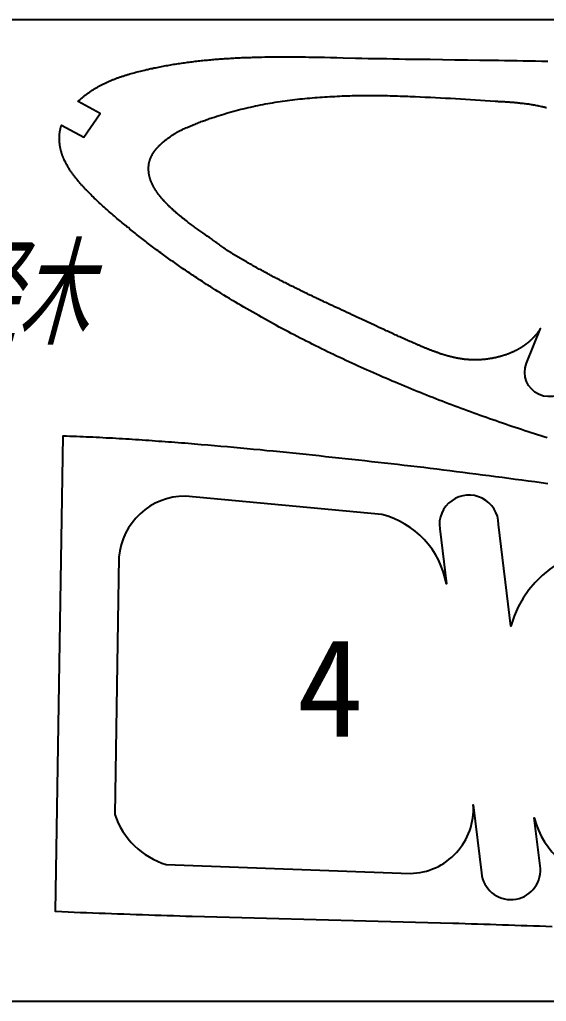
# Model space of a CAD drawing. Header units: millimetres. Extents: x 100 to 1723, y 75 to 1130.
# Drawn here: x 430.7 to 484.4, y 443.8 to 543.8 of the extents above; entities that cross this region are included whole.
import ezdxf

# ---------------------------------------------------------------- set-up
doc = ezdxf.new("R2010")
doc.units = ezdxf.units.MM
doc.layers.add('1.5mm轻木', color=30, linetype='Continuous')
doc.styles.add('工程文字', font='gbeitc.shx', dxfattribs={"bigfont": 'gbcbig.shx'})
doc.styles.add('样式_4', font='txt', dxfattribs={"height": 10})

msp = doc.modelspace()

# ---------------------------------------------------------------- linework, layer by layer
msp.add_lwpolyline([(1101.18, 543.81), (1100.7, 443.81), (100.7, 443.81), (100.7, 543.81), (1100.7, 543.81)])
at = {"layer": '1.5mm轻木', "lineweight": 25}
for points in [[(484.48, 501.2), (484.15, 501.3), (483.82, 501.41), (483.5, 501.51), (483.17, 501.62), (482.84, 501.73), (482.52, 501.83), (482.19, 501.94), (481.86, 502.05), (481.54, 502.16), (481.21, 502.26), (480.88, 502.37), (480.56, 502.48), (480.23, 502.59), (479.91, 502.71), (479.58, 502.82), (479.26, 502.93), (478.93, 503.04), (478.61, 503.16), (478.28, 503.27), (477.96, 503.39), (477.64, 503.5), (477.31, 503.62), (476.99, 503.74), (476.67, 503.85), (476.34, 503.97), (476.02, 504.09), (475.7, 504.21), (475.38, 504.33), (475.05, 504.45), (474.73, 504.57), (474.41, 504.69), (474.09, 504.82), (473.77, 504.94), (473.45, 505.06), (473.13, 505.19), (472.81, 505.31), (472.49, 505.44), (472.17, 505.57), (471.85, 505.69), (471.53, 505.82), (471.21, 505.95), (470.89, 506.08), (470.57, 506.21), (470.26, 506.34), (469.94, 506.47), (469.62, 506.6), (469.3, 506.74), (468.99, 506.87), (468.67, 507), (468.35, 507.14), (468.04, 507.28), (467.72, 507.41), (467.4, 507.55), (467.09, 507.69), (466.77, 507.83), (466.46, 507.96), (466.14, 508.1), (465.83, 508.24), (465.52, 508.39), (465.2, 508.53), (464.89, 508.67), (464.58, 508.81), (464.26, 508.96), (463.95, 509.1), (463.64, 509.25), (463.33, 509.4), (463.02, 509.54), (462.71, 509.69), (462.4, 509.84), (462.09, 509.99), (461.78, 510.14), (461.47, 510.29), (461.16, 510.45), (460.85, 510.6), (460.54, 510.75), (460.24, 510.91), (459.93, 511.06), (459.62, 511.22), (459.32, 511.38), (459.01, 511.53), (458.7, 511.69), (458.4, 511.85), (458.1, 512.01), (457.79, 512.17), (457.49, 512.33), (457.18, 512.5), (456.88, 512.66), (456.58, 512.83), (456.28, 512.99), (455.98, 513.16), (455.68, 513.32), (455.38, 513.49), (455.08, 513.66), (454.78, 513.83), (454.48, 514), (454.18, 514.17), (453.88, 514.34), (453.58, 514.52), (453.29, 514.69), (452.99, 514.87), (452.7, 515.04), (452.4, 515.22), (452.11, 515.4), (451.81, 515.58), (451.52, 515.76), (451.23, 515.94), (450.93, 516.12), (450.64, 516.3), (450.35, 516.48), (450.21, 516.58), (450.06, 516.67), (449.92, 516.76), (449.77, 516.85), (449.63, 516.95), (449.48, 517.04), (449.34, 517.13), (449.19, 517.23), (449.05, 517.32), (448.91, 517.41), (448.76, 517.51), (448.62, 517.6), (448.47, 517.7), (448.33, 517.79), (448.19, 517.89), (448.05, 517.99), (447.9, 518.08), (447.76, 518.18), (447.62, 518.28), (447.48, 518.37), (447.33, 518.47), (447.19, 518.57), (447.05, 518.66), (446.91, 518.76), (446.77, 518.86), (446.63, 518.96), (446.49, 519.06), (446.35, 519.16), (446.21, 519.26), (446.07, 519.36), (445.93, 519.46), (445.79, 519.56), (445.65, 519.66), (445.51, 519.76), (445.37, 519.86), (445.23, 519.96), (445.09, 520.06), (444.95, 520.16), (444.82, 520.27), (444.68, 520.37), (444.54, 520.47), (444.4, 520.57), (444.26, 520.68), (444.13, 520.78), (443.99, 520.89), (443.85, 520.99), (443.72, 521.09), (443.58, 521.2), (443.45, 521.3), (443.31, 521.41), (443.17, 521.51), (443.04, 521.62), (442.9, 521.73), (442.77, 521.83), (442.63, 521.94), (442.5, 522.05), (442.36, 522.15), (442.23, 522.26), (442.1, 522.37), (441.96, 522.48), (441.83, 522.59), (441.69, 522.69), (441.56, 522.8), (441.43, 522.91), (441.3, 523.02), (441.16, 523.13), (441.03, 523.24), (440.9, 523.35), (440.77, 523.46), (440.64, 523.57), (440.5, 523.68), (440.37, 523.79), (440.24, 523.91), (440.11, 524.02), (439.98, 524.13), (439.85, 524.24), (439.72, 524.36), (439.59, 524.47), (439.47, 524.59), (439.34, 524.7), (439.21, 524.82), (439.08, 524.93), (438.96, 525.05), (438.83, 525.16), (438.7, 525.28), (438.58, 525.4), (438.45, 525.52), (438.33, 525.64), (438.21, 525.76), (438.08, 525.88), (437.96, 526), (437.84, 526.12), (437.72, 526.24), (437.6, 526.37), (437.54, 526.43), (437.48, 526.49), (437.42, 526.55), (437.36, 526.62), (437.3, 526.68), (437.25, 526.74), (437.19, 526.81), (437.13, 526.87), (437.07, 526.93), (437.01, 527), (436.96, 527.06), (436.9, 527.13), (436.84, 527.19), (436.79, 527.26), (436.73, 527.32), (436.68, 527.39), (436.62, 527.45), (436.57, 527.52), (436.51, 527.59), (436.46, 527.65), (436.41, 527.72), (436.35, 527.79), (436.3, 527.86), (436.25, 527.93), (436.2, 528), (436.15, 528.07), (436.1, 528.14), (436.05, 528.21), (436, 528.28), (435.95, 528.35), (435.9, 528.42), (435.85, 528.49), (435.81, 528.56), (435.76, 528.64), (435.71, 528.71), (435.67, 528.78), (435.62, 528.86), (435.58, 528.93), (435.54, 529.01), (435.5, 529.08), (435.46, 529.16), (435.42, 529.24), (435.38, 529.31), (435.34, 529.39), (435.3, 529.47), (435.27, 529.55), (435.23, 529.62), (435.21, 529.66), (435.2, 529.7), (435.18, 529.74), (435.16, 529.78), (435.15, 529.82), (435.13, 529.86), (435.12, 529.9), (435.1, 529.95), (435.09, 529.99), (435.07, 530.03), (435.06, 530.07), (435.04, 530.11), (435.03, 530.15), (435.02, 530.19), (435, 530.23), (434.99, 530.27), (434.98, 530.32), (434.97, 530.36), (434.95, 530.4), (434.94, 530.44), (434.93, 530.48), (434.92, 530.53), (434.91, 530.57), (434.9, 530.61), (434.89, 530.65), (434.88, 530.7), (434.87, 530.74), (434.86, 530.78), (434.85, 530.82), (434.85, 530.87), (434.84, 530.91), (434.83, 530.95), (434.82, 531), (434.82, 531.04), (434.81, 531.08), (434.81, 531.13), (434.8, 531.17), (434.8, 531.21), (434.79, 531.26), (434.79, 531.3), (434.78, 531.34), (434.78, 531.39), (434.78, 531.43), (434.77, 531.47), (434.77, 531.52), (434.77, 531.56), (434.77, 531.6), (434.77, 531.65), (434.77, 531.69), (434.77, 531.73), (434.77, 531.78), (434.77, 531.82), (434.77, 531.86), (434.77, 531.91), (434.77, 531.95), (434.77, 531.99), (434.78, 532.04), (434.78, 532.08), (434.78, 532.12), (434.79, 532.16), (434.79, 532.21), (434.8, 532.25), (434.8, 532.29), (434.81, 532.33), (434.82, 532.38), (434.82, 532.42), (434.83, 532.46), (434.84, 532.5), (434.85, 532.54), (434.86, 532.59), (434.87, 532.63), (434.88, 532.67), (434.89, 532.71), (434.9, 532.75), (434.91, 532.79), (434.92, 532.84), (434.93, 532.88), (434.94, 532.92), (434.96, 532.96), (434.97, 533), (434.98, 533.04), (435, 533.08), (437.27, 531.83), (438.94, 534.24), (436.67, 535.49), (436.73, 535.54), (436.79, 535.6), (436.85, 535.65), (436.91, 535.71), (436.97, 535.76), (437.03, 535.81), (437.09, 535.86), (437.15, 535.92), (437.22, 535.97), (437.28, 536.02), (437.34, 536.07), (437.4, 536.12), (437.47, 536.16), (437.53, 536.21), (437.59, 536.26), (437.66, 536.31), (437.72, 536.35), (437.79, 536.4), (437.85, 536.44), (437.92, 536.49), (437.98, 536.53), (438.05, 536.58), (438.11, 536.62), (438.18, 536.66), (438.25, 536.71), (438.31, 536.75), (438.38, 536.79), (438.45, 536.83), (438.52, 536.87), (438.59, 536.91), (438.65, 536.95), (438.72, 536.99), (438.79, 537.03), (438.86, 537.06), (438.93, 537.1), (439, 537.14), (439.07, 537.18), (439.14, 537.21), (439.21, 537.25), (439.28, 537.28), (439.35, 537.32), (439.42, 537.35), (439.49, 537.39), (439.57, 537.42), (439.64, 537.45), (439.71, 537.48), (439.78, 537.52), (439.85, 537.55), (439.93, 537.58), (440, 537.61), (440.07, 537.64), (440.15, 537.67), (440.22, 537.7), (440.29, 537.73), (440.37, 537.76), (440.44, 537.79), (440.51, 537.81), (440.59, 537.84), (440.66, 537.87), (440.74, 537.9), (440.81, 537.92), (440.88, 537.95), (440.96, 537.97), (441.03, 538), (441.11, 538.03), (441.18, 538.05), (441.26, 538.07), (441.34, 538.1), (441.41, 538.12), (441.49, 538.15), (441.56, 538.17), (441.64, 538.19), (441.71, 538.22), (441.79, 538.24), (441.87, 538.26), (441.94, 538.28), (442.09, 538.33), (442.25, 538.37), (442.4, 538.41), (442.55, 538.45), (442.71, 538.49), (442.86, 538.53), (443.02, 538.57), (443.17, 538.61), (443.32, 538.64), (443.48, 538.68), (443.63, 538.72), (443.79, 538.75), (443.94, 538.79), (444.1, 538.82), (444.25, 538.85), (444.41, 538.89), (444.56, 538.92), (444.72, 538.95), (444.87, 538.98), (445.03, 539.01), (445.18, 539.04), (445.34, 539.07), (445.49, 539.1), (445.65, 539.13), (445.81, 539.15), (445.96, 539.18), (446.12, 539.21), (446.27, 539.23), (446.43, 539.26), (446.58, 539.29), (446.74, 539.31), (446.9, 539.33), (447.05, 539.36), (447.21, 539.38), (447.37, 539.4), (447.52, 539.42), (447.68, 539.45), (447.83, 539.47), (447.99, 539.49), (448.15, 539.51), (448.3, 539.53), (448.46, 539.55), (448.62, 539.57), (448.78, 539.58), (448.93, 539.6), (449.09, 539.62), (449.25, 539.64), (449.4, 539.65), (449.56, 539.67), (449.72, 539.68), (449.87, 539.7), (450.03, 539.71), (450.19, 539.73), (450.35, 539.74), (450.5, 539.76), (450.66, 539.77), (450.82, 539.78), (450.98, 539.79), (451.13, 539.81), (451.29, 539.82), (451.45, 539.83), (451.61, 539.84), (451.77, 539.85), (451.92, 539.86), (452.08, 539.87), (452.24, 539.88), (452.4, 539.89), (452.56, 539.9), (452.71, 539.91), (452.87, 539.91), (453.03, 539.92), (453.19, 539.93), (453.35, 539.94), (453.5, 539.94), (453.66, 539.95), (453.82, 539.96), (453.98, 539.96), (454.14, 539.97), (454.3, 539.97), (454.46, 539.98), (454.61, 539.98), (454.77, 539.99), (454.93, 539.99), (455.09, 539.99), (455.41, 540), (455.72, 540.01), (456.04, 540.01), (456.36, 540.02), (456.68, 540.02), (456.99, 540.02), (457.31, 540.02), (457.63, 540.02), (457.95, 540.02), (458.27, 540.02), (458.58, 540.02), (458.9, 540.02), (459.22, 540.02), (459.54, 540.01), (459.86, 540.01), (460.18, 540), (460.49, 540), (460.81, 539.99), (461.13, 539.99), (461.45, 539.98), (461.77, 539.98), (462.4, 539.96), (463.04, 539.95), (463.68, 539.93), (464.95, 539.9), (465.58, 539.89), (466.22, 539.87), (466.85, 539.86), (467.49, 539.85), (468.12, 539.84), (468.76, 539.83), (469.39, 539.81), (470.03, 539.8), (470.66, 539.79), (471.29, 539.78), (471.92, 539.77), (472.56, 539.77), (473.82, 539.75), (475.08, 539.73), (476.35, 539.71), (477.61, 539.7), (478.87, 539.68), (479.51, 539.67), (480.14, 539.66), (480.77, 539.65), (481.4, 539.64), (482.03, 539.63), (482.66, 539.61), (483.29, 539.6), (483.92, 539.59), (484.55, 539.58)], [(484.97, 451.41), (484.33, 451.43), (483.7, 451.46), (483.07, 451.48), (482.44, 451.5), (481.81, 451.52), (481.17, 451.55), (480.54, 451.57), (479.91, 451.59), (479.28, 451.61), (478.65, 451.63), (478.01, 451.65), (477.38, 451.67), (476.75, 451.69), (476.12, 451.71), (475.48, 451.73), (474.85, 451.75), (473.59, 451.79), (472.32, 451.82), (471.06, 451.86), (469.79, 451.89), (468.53, 451.93), (467.26, 451.96), (466, 451.99), (464.73, 452.02), (462.2, 452.09), (459.67, 452.15), (457.14, 452.22), (455.88, 452.25), (454.61, 452.28), (453.35, 452.31), (452.09, 452.35), (450.82, 452.38), (449.56, 452.42), (448.29, 452.46), (447.66, 452.47), (447.03, 452.49), (446.39, 452.51), (445.76, 452.53), (445.13, 452.55), (444.5, 452.57), (443.87, 452.59), (443.23, 452.61), (442.6, 452.63), (441.97, 452.66), (441.34, 452.68), (440.7, 452.7), (440.07, 452.72), (439.44, 452.75), (438.81, 452.77), (438.18, 452.79), (437.54, 452.82), (436.91, 452.84), (436.28, 452.87), (435.65, 452.89), (435.01, 452.92), (434.38, 452.95), (435.17, 501.43), (435.5, 501.42), (435.84, 501.4), (436.17, 501.39), (436.51, 501.38), (436.84, 501.36), (437.18, 501.35), (437.51, 501.33), (437.85, 501.32), (438.18, 501.3), (438.52, 501.28), (438.85, 501.27), (439.19, 501.25), (439.52, 501.23), (439.86, 501.21), (440.19, 501.2), (440.53, 501.18), (440.86, 501.16), (441.2, 501.14), (441.53, 501.12), (441.87, 501.1), (442.2, 501.08), (442.54, 501.05), (442.87, 501.03), (443.2, 501.01), (443.54, 500.99), (443.87, 500.96), (444.21, 500.94), (444.54, 500.92), (444.88, 500.89), (445.21, 500.87), (445.55, 500.85), (445.88, 500.82), (446.21, 500.8), (446.55, 500.77), (446.88, 500.74), (447.22, 500.72), (447.55, 500.69), (447.89, 500.66), (448.22, 500.64), (448.55, 500.61), (448.89, 500.58), (449.22, 500.55), (449.89, 500.5), (450.56, 500.44), (451.23, 500.38), (451.89, 500.32), (452.56, 500.26), (453.23, 500.2), (453.9, 500.14), (454.56, 500.07), (455.23, 500.01), (455.9, 499.94), (456.57, 499.88), (457.23, 499.81), (457.9, 499.74), (458.57, 499.68), (459.24, 499.61), (459.9, 499.54), (460.57, 499.47), (461.24, 499.4), (461.9, 499.33), (462.57, 499.26), (463.24, 499.19), (463.9, 499.12), (464.57, 499.04), (465.24, 498.97), (465.9, 498.9), (466.57, 498.82), (467.24, 498.75), (467.9, 498.67), (468.57, 498.6), (469.23, 498.52), (469.9, 498.44), (470.57, 498.36), (471.23, 498.29), (471.9, 498.21), (472.56, 498.13), (473.23, 498.05), (473.9, 497.96), (474.56, 497.88), (475.23, 497.8), (475.89, 497.72), (476.56, 497.63), (477.22, 497.55), (477.89, 497.46), (478.55, 497.37), (479.22, 497.29), (479.88, 497.2), (480.55, 497.11), (481.21, 497.02), (481.88, 496.93), (482.54, 496.84), (483.2, 496.75), (483.87, 496.66), (484.53, 496.56)]]:
    msp.add_lwpolyline(points, dxfattribs=at)
for points in [[(486.89, 506.73, -0.94277), (482.36, 508.81), (483.79, 512.36), (483.77, 512.33), (483.75, 512.29), (483.73, 512.26), (483.71, 512.23), (483.69, 512.2), (483.67, 512.17), (483.65, 512.14), (483.63, 512.11), (483.61, 512.08), (483.59, 512.05), (483.57, 512.02), (483.54, 511.99), (483.52, 511.97), (483.5, 511.94), (483.48, 511.91), (483.46, 511.88), (483.44, 511.85), (483.41, 511.82), (483.39, 511.79), (483.37, 511.77), (483.35, 511.74), (483.32, 511.71), (483.3, 511.68), (483.28, 511.66), (483.25, 511.63), (483.23, 511.6), (483.21, 511.58), (483.18, 511.55), (483.16, 511.52), (483.14, 511.5), (483.11, 511.47), (483.09, 511.45), (483.06, 511.42), (483.04, 511.39), (483.02, 511.37), (482.99, 511.34), (482.97, 511.32), (482.94, 511.29), (482.92, 511.27), (482.89, 511.24), (482.87, 511.22), (482.84, 511.2), (482.82, 511.17), (482.79, 511.15), (482.76, 511.12), (482.74, 511.1), (482.71, 511.08), (482.69, 511.05), (482.66, 511.03), (482.63, 511.01), (482.61, 510.99), (482.58, 510.96), (482.56, 510.94), (482.53, 510.92), (482.5, 510.9), (482.47, 510.87), (482.45, 510.85), (482.42, 510.83), (482.39, 510.81), (482.37, 510.79), (482.34, 510.77), (482.31, 510.75), (482.28, 510.72), (482.26, 510.7), (482.23, 510.68), (482.2, 510.66), (482.17, 510.64), (482.14, 510.62), (482.11, 510.6), (482.09, 510.58), (482.06, 510.56), (482.03, 510.54), (482, 510.52), (481.97, 510.51), (481.94, 510.49), (481.91, 510.47), (481.89, 510.45), (481.86, 510.43), (481.83, 510.41), (481.8, 510.39), (481.77, 510.38), (481.74, 510.36), (481.71, 510.34), (481.68, 510.32), (481.65, 510.3), (481.62, 510.29), (481.59, 510.27), (481.56, 510.25), (481.53, 510.24), (481.5, 510.22), (481.47, 510.2), (481.44, 510.19), (481.41, 510.17), (481.38, 510.15), (481.35, 510.14), (481.32, 510.12), (481.29, 510.11), (481.25, 510.09), (481.22, 510.07), (481.19, 510.06), (481.16, 510.04), (481.13, 510.03), (481.1, 510.01), (481.07, 510), (481.04, 509.98), (481, 509.97), (480.97, 509.96), (480.94, 509.94), (480.91, 509.93), (480.88, 509.91), (480.85, 509.9), (480.81, 509.89), (480.78, 509.87), (480.75, 509.86), (480.72, 509.85), (480.69, 509.83), (480.65, 509.82), (480.62, 509.81), (480.59, 509.79), (480.56, 509.78), (480.53, 509.77), (480.49, 509.76), (480.46, 509.74), (480.43, 509.73), (480.39, 509.72), (480.36, 509.71), (480.33, 509.7), (480.3, 509.68), (480.26, 509.67), (480.23, 509.66), (480.2, 509.65), (480.16, 509.64), (480.13, 509.63), (480.1, 509.62), (480.07, 509.61), (480.03, 509.6), (480, 509.59), (479.97, 509.58), (479.93, 509.57), (479.9, 509.56), (479.87, 509.55), (479.83, 509.54), (479.8, 509.53), (479.77, 509.52), (479.73, 509.51), (479.7, 509.5), (479.66, 509.49), (479.63, 509.48), (479.6, 509.47), (479.56, 509.46), (479.53, 509.45), (479.5, 509.45), (479.46, 509.44), (479.43, 509.43), (479.39, 509.42), (479.36, 509.41), (479.33, 509.4), (479.29, 509.4), (479.26, 509.39), (479.22, 509.38), (479.19, 509.37), (479.16, 509.37), (479.12, 509.36), (479.09, 509.35), (479.05, 509.35), (479.02, 509.34), (478.98, 509.33), (478.95, 509.33), (478.92, 509.32), (478.88, 509.31), (478.85, 509.31), (478.81, 509.3), (478.78, 509.29), (478.74, 509.29), (478.71, 509.28), (478.67, 509.28), (478.64, 509.27), (478.61, 509.27), (478.57, 509.26), (478.54, 509.26), (478.5, 509.25), (478.47, 509.25), (478.43, 509.24), (478.4, 509.24), (478.36, 509.23), (478.33, 509.23), (478.29, 509.22), (478.26, 509.22), (478.23, 509.22), (478.19, 509.21), (478.16, 509.21), (478.12, 509.2), (478.09, 509.2), (478.05, 509.2), (478.02, 509.19), (477.98, 509.19), (477.95, 509.19), (477.91, 509.18), (477.88, 509.18), (477.84, 509.18), (477.81, 509.18), (477.77, 509.17), (477.74, 509.17), (477.7, 509.17), (477.67, 509.17), (477.63, 509.17), (477.6, 509.16), (477.57, 509.16), (477.53, 509.16), (477.5, 509.16), (477.46, 509.16), (477.43, 509.16), (477.39, 509.16), (477.36, 509.15), (477.32, 509.15), (477.29, 509.15), (477.25, 509.15), (477.22, 509.15), (477.18, 509.15), (477.15, 509.15), (477.11, 509.15), (477.08, 509.15), (477.04, 509.15), (477.01, 509.15), (476.97, 509.15), (476.94, 509.15), (476.91, 509.15), (476.87, 509.15), (476.84, 509.16), (476.8, 509.16), (476.77, 509.16), (476.73, 509.16), (476.7, 509.16), (476.66, 509.16), (476.63, 509.16), (476.59, 509.17), (476.56, 509.17), (476.53, 509.17), (476.49, 509.17), (476.46, 509.18), (476.42, 509.18), (476.39, 509.18), (476.35, 509.18), (476.32, 509.19), (476.28, 509.19), (476.25, 509.19), (476.22, 509.2), (476.18, 509.2), (476.15, 509.2), (476.11, 509.21), (476.08, 509.21), (476.04, 509.21), (476.01, 509.22), (475.98, 509.22), (475.94, 509.23), (475.91, 509.23), (475.87, 509.24), (475.84, 509.24), (475.8, 509.25), (475.77, 509.25), (475.74, 509.26), (475.7, 509.26), (475.67, 509.27), (475.63, 509.27), (475.6, 509.28), (475.57, 509.28), (475.53, 509.29), (475.5, 509.29), (475.46, 509.3), (475.43, 509.31), (475.4, 509.31), (475.36, 509.32), (475.33, 509.32), (475.29, 509.33), (475.26, 509.34), (475.23, 509.34), (475.19, 509.35), (475.16, 509.36), (475.12, 509.36), (475.09, 509.37), (475.06, 509.38), (475.02, 509.39), (474.99, 509.39), (474.96, 509.4), (474.92, 509.41), (474.89, 509.42), (474.85, 509.42), (474.82, 509.43), (474.79, 509.44), (474.75, 509.45), (474.72, 509.46), (474.69, 509.46), (474.65, 509.47), (474.62, 509.48), (474.59, 509.49), (474.55, 509.5), (474.52, 509.51), (474.48, 509.52), (474.45, 509.52), (474.42, 509.53), (474.38, 509.54), (474.35, 509.55), (474.32, 509.56), (474.28, 509.57), (474.25, 509.58), (474.22, 509.59), (474.18, 509.6), (474.15, 509.61), (474.12, 509.62), (474.08, 509.63), (474.05, 509.64), (474.02, 509.65), (473.98, 509.66), (473.95, 509.67), (473.92, 509.68), (473.88, 509.69), (473.85, 509.7), (473.82, 509.71), (473.78, 509.72), (473.75, 509.73), (473.72, 509.74), (473.68, 509.75), (473.65, 509.76), (473.62, 509.77), (473.58, 509.78), (473.55, 509.79), (473.52, 509.81), (473.49, 509.82), (473.45, 509.83), (473.42, 509.84), (473.35, 509.86), (473.29, 509.89), (473.22, 509.91), (473.15, 509.93), (473.09, 509.96), (473.02, 509.98), (472.96, 510), (472.89, 510.03), (472.83, 510.05), (472.76, 510.08), (472.69, 510.1), (472.63, 510.13), (472.56, 510.15), (472.5, 510.18), (472.43, 510.2), (472.37, 510.23), (472.3, 510.26), (472.24, 510.28), (472.17, 510.31), (472.11, 510.34), (472.04, 510.36), (471.98, 510.39), (471.91, 510.42), (471.85, 510.44), (471.78, 510.47), (471.72, 510.5), (471.65, 510.53), (471.59, 510.55), (471.52, 510.58), (471.46, 510.61), (471.39, 510.64), (471.33, 510.66), (471.26, 510.69), (471.2, 510.72), (471.13, 510.75), (471.07, 510.78), (471.01, 510.81), (470.88, 510.86), (470.75, 510.92), (470.62, 510.98), (470.49, 511.03), (470.36, 511.09), (470.24, 511.15), (470.11, 511.2), (469.98, 511.26), (469.85, 511.32), (469.73, 511.38), (469.6, 511.43), (469.47, 511.49), (469.34, 511.55), (469.22, 511.61), (469.09, 511.66), (468.96, 511.72), (468.84, 511.78), (468.71, 511.84), (468.59, 511.9), (468.46, 511.95), (468.33, 512.01), (468.21, 512.07), (468.08, 512.13), (467.96, 512.18), (467.83, 512.24), (467.58, 512.36), (467.33, 512.47), (467.08, 512.59), (466.82, 512.71), (466.57, 512.82), (466.07, 513.06), (465.57, 513.29), (465.32, 513.41), (465.07, 513.52), (464.82, 513.64), (464.57, 513.76), (464.32, 513.87), (464.07, 513.99), (463.81, 514.11), (463.56, 514.22), (463.31, 514.34), (463.06, 514.46), (462.81, 514.57), (462.56, 514.69), (462.31, 514.81), (462.05, 514.93), (461.93, 514.99), (461.8, 515.05), (461.68, 515.1), (461.55, 515.16), (461.43, 515.22), (461.3, 515.28), (461.18, 515.34), (461.05, 515.4), (460.93, 515.46), (460.8, 515.52), (460.67, 515.58), (460.55, 515.64), (460.42, 515.7), (460.3, 515.76), (460.17, 515.82), (460.05, 515.88), (459.92, 515.94), (459.8, 516), (459.67, 516.06), (459.55, 516.12), (459.42, 516.19), (459.3, 516.25), (459.17, 516.31), (459.05, 516.37), (458.92, 516.43), (458.8, 516.49), (458.68, 516.55), (458.55, 516.62), (458.43, 516.68), (458.3, 516.74), (458.18, 516.8), (458.05, 516.86), (457.93, 516.93), (457.81, 516.99), (457.68, 517.05), (457.56, 517.12), (457.43, 517.18), (457.31, 517.24), (457.19, 517.31), (457.06, 517.37), (456.94, 517.43), (456.82, 517.5), (456.69, 517.56), (456.57, 517.63), (456.45, 517.69), (456.32, 517.75), (456.2, 517.82), (456.08, 517.88), (455.96, 517.95), (455.83, 518.02), (455.71, 518.08), (455.59, 518.15), (455.47, 518.21), (455.35, 518.28), (455.22, 518.35), (455.1, 518.41), (454.98, 518.48), (454.86, 518.55), (454.74, 518.61), (454.62, 518.68), (454.49, 518.75), (454.37, 518.82), (454.25, 518.89), (454.19, 518.92), (454.13, 518.95), (454.07, 518.99), (454.01, 519.02), (453.95, 519.06), (453.89, 519.09), (453.83, 519.13), (453.77, 519.16), (453.71, 519.2), (453.65, 519.23), (453.59, 519.27), (453.53, 519.3), (453.47, 519.34), (453.41, 519.37), (453.35, 519.41), (453.29, 519.44), (453.23, 519.48), (453.17, 519.51), (453.11, 519.55), (453.05, 519.58), (452.99, 519.62), (452.93, 519.65), (452.87, 519.69), (452.81, 519.72), (452.75, 519.76), (452.69, 519.79), (452.64, 519.83), (452.58, 519.87), (452.52, 519.9), (452.46, 519.94), (452.4, 519.97), (452.34, 520.01), (452.28, 520.05), (452.22, 520.08), (452.16, 520.12), (452.1, 520.16), (452.04, 520.19), (451.98, 520.23), (451.93, 520.27), (451.87, 520.3), (451.81, 520.34), (451.75, 520.38), (451.7, 520.42), (451.64, 520.46), (451.59, 520.5), (451.54, 520.54), (451.44, 520.62), (451.33, 520.7), (451.22, 520.77), (451.12, 520.85), (451.01, 520.93), (450.91, 521.01), (450.8, 521.09), (450.69, 521.16), (450.59, 521.24), (450.48, 521.32), (450.37, 521.39), (450.26, 521.47), (450.16, 521.55), (450.05, 521.62), (449.83, 521.77), (449.62, 521.93), (449.4, 522.08), (449.18, 522.23), (449.08, 522.3), (448.97, 522.38), (448.86, 522.46), (448.75, 522.53), (448.65, 522.61), (448.54, 522.69), (448.43, 522.76), (448.33, 522.84), (448.22, 522.92), (448.11, 523), (448.01, 523.08), (447.9, 523.16), (447.8, 523.24), (447.75, 523.28), (447.69, 523.32), (447.64, 523.36), (447.59, 523.4), (447.54, 523.44), (447.49, 523.48), (447.43, 523.52), (447.38, 523.56), (447.33, 523.6), (447.28, 523.64), (447.23, 523.68), (447.18, 523.72), (447.13, 523.76), (447.08, 523.81), (447.02, 523.85), (446.97, 523.89), (446.92, 523.93), (446.87, 523.97), (446.82, 524.02), (446.77, 524.06), (446.72, 524.1), (446.67, 524.15), (446.62, 524.19), (446.57, 524.23), (446.53, 524.28), (446.48, 524.32), (446.43, 524.36), (446.38, 524.41), (446.33, 524.45), (446.28, 524.5), (446.23, 524.54), (446.19, 524.59), (446.14, 524.63), (446.09, 524.68), (446.04, 524.72), (445.99, 524.77), (445.95, 524.82), (445.9, 524.86), (445.85, 524.91), (445.81, 524.96), (445.76, 525), (445.71, 525.05), (445.67, 525.1), (445.62, 525.15), (445.58, 525.2), (445.53, 525.24), (445.49, 525.29), (445.44, 525.34), (445.4, 525.39), (445.35, 525.44), (445.31, 525.49), (445.27, 525.54), (445.22, 525.59), (445.18, 525.64), (445.13, 525.69), (445.09, 525.74), (445.05, 525.8), (445.01, 525.85), (444.97, 525.9), (444.92, 525.95), (444.88, 526.01), (444.84, 526.06), (444.8, 526.11), (444.78, 526.14), (444.76, 526.17), (444.74, 526.19), (444.73, 526.22), (444.71, 526.25), (444.69, 526.28), (444.67, 526.3), (444.65, 526.33), (444.63, 526.36), (444.61, 526.39), (444.59, 526.41), (444.58, 526.44), (444.56, 526.47), (444.54, 526.5), (444.52, 526.53), (444.5, 526.55), (444.49, 526.58), (444.47, 526.61), (444.45, 526.64), (444.44, 526.67), (444.42, 526.7), (444.4, 526.73), (444.39, 526.75), (444.37, 526.78), (444.35, 526.81), (444.34, 526.84), (444.32, 526.87), (444.31, 526.9), (444.29, 526.93), (444.28, 526.96), (444.26, 526.99), (444.25, 527.02), (444.23, 527.05), (444.22, 527.08), (444.21, 527.11), (444.19, 527.14), (444.18, 527.17), (444.17, 527.2), (444.15, 527.23), (444.14, 527.26), (444.13, 527.29), (444.12, 527.32), (444.1, 527.35), (444.09, 527.38), (444.08, 527.41), (444.07, 527.44), (444.06, 527.48), (444.05, 527.51), (444.04, 527.54), (444.03, 527.57), (444.02, 527.6), (444.01, 527.63), (444, 527.67), (443.99, 527.7), (443.98, 527.73), (443.97, 527.76), (443.96, 527.79), (443.96, 527.83), (443.95, 527.86), (443.94, 527.89), (443.93, 527.92), (443.93, 527.96), (443.92, 527.99), (443.91, 528.02), (443.91, 528.06), (443.9, 528.09), (443.9, 528.12), (443.89, 528.15), (443.89, 528.19), (443.88, 528.22), (443.88, 528.25), (443.88, 528.29), (443.87, 528.32), (443.87, 528.35), (443.87, 528.39), (443.86, 528.42), (443.86, 528.45), (443.86, 528.49), (443.86, 528.52), (443.86, 528.56), (443.86, 528.59), (443.86, 528.62), (443.86, 528.66), (443.86, 528.69), (443.86, 528.72), (443.86, 528.76), (443.86, 528.79), (443.86, 528.82), (443.86, 528.85), (443.87, 528.89), (443.87, 528.92), (443.87, 528.95), (443.88, 528.99), (443.88, 529.02), (443.89, 529.05), (443.89, 529.08), (443.89, 529.12), (443.9, 529.15), (443.91, 529.18), (443.91, 529.21), (443.92, 529.25), (443.93, 529.28), (443.93, 529.31), (443.94, 529.34), (443.95, 529.37), (443.96, 529.41), (443.97, 529.44), (443.98, 529.47), (443.99, 529.5), (444, 529.53), (444.01, 529.56), (444.02, 529.59), (444.03, 529.62), (444.04, 529.65), (444.05, 529.68), (444.06, 529.71), (444.08, 529.74), (444.09, 529.77), (444.1, 529.8), (444.12, 529.83), (444.13, 529.86), (444.15, 529.89), (444.16, 529.92), (444.17, 529.95), (444.19, 529.98), (444.21, 530.01), (444.22, 530.04), (444.24, 530.07), (444.25, 530.1), (444.27, 530.13), (444.29, 530.15), (444.3, 530.18), (444.32, 530.21), (444.34, 530.24), (444.36, 530.27), (444.38, 530.29), (444.4, 530.32), (444.41, 530.35), (444.43, 530.38), (444.45, 530.4), (444.47, 530.43), (444.49, 530.46), (444.51, 530.49), (444.53, 530.51), (444.55, 530.54), (444.58, 530.57), (444.6, 530.59), (444.62, 530.62), (444.64, 530.64), (444.66, 530.67), (444.68, 530.7), (444.71, 530.72), (444.73, 530.75), (444.75, 530.77), (444.77, 530.8), (444.8, 530.82), (444.82, 530.85), (444.84, 530.87), (444.87, 530.9), (444.89, 530.92), (444.91, 530.95), (444.94, 530.97), (444.96, 531), (444.99, 531.02), (445.01, 531.05), (445.04, 531.07), (445.06, 531.09), (445.09, 531.12), (445.11, 531.14), (445.14, 531.16), (445.16, 531.19), (445.19, 531.21), (445.21, 531.23), (445.24, 531.26), (445.26, 531.28), (445.29, 531.3), (445.32, 531.33), (445.34, 531.35), (445.37, 531.37), (445.4, 531.39), (445.42, 531.41), (445.45, 531.44), (445.5, 531.48), (445.56, 531.52), (445.61, 531.57), (445.66, 531.61), (445.72, 531.65), (445.77, 531.69), (445.83, 531.73), (445.88, 531.77), (445.94, 531.81), (445.99, 531.85), (446.05, 531.89), (446.1, 531.92), (446.16, 531.96), (446.21, 532), (446.27, 532.04), (446.32, 532.07), (446.38, 532.11), (446.43, 532.14), (446.48, 532.18), (446.54, 532.21), (446.56, 532.23), (446.59, 532.24), (446.62, 532.26), (446.64, 532.28), (446.67, 532.29), (446.7, 532.31), (446.72, 532.32), (446.75, 532.34), (446.78, 532.35), (446.8, 532.37), (446.83, 532.39), (446.85, 532.4), (446.88, 532.42), (446.9, 532.43), (446.93, 532.45), (446.95, 532.46), (447.07, 532.52), (447.19, 532.57), (447.31, 532.62), (447.43, 532.68), (447.55, 532.73), (447.67, 532.78), (447.79, 532.83), (447.91, 532.89), (448.03, 532.94), (448.15, 532.99), (448.27, 533.04), (448.39, 533.09), (448.51, 533.14), (448.63, 533.18), (448.75, 533.23), (448.87, 533.28), (448.99, 533.33), (449.11, 533.37), (449.23, 533.42), (449.35, 533.46), (449.47, 533.51), (449.59, 533.55), (449.72, 533.6), (449.84, 533.64), (449.96, 533.68), (450.08, 533.73), (450.2, 533.77), (450.32, 533.81), (450.57, 533.89), (450.81, 533.97), (451.05, 534.05), (451.3, 534.13), (451.54, 534.2), (451.79, 534.28), (452.03, 534.35), (452.28, 534.42), (452.53, 534.48), (452.77, 534.55), (453.02, 534.61), (453.27, 534.68), (453.51, 534.74), (453.76, 534.8), (454.01, 534.86), (454.26, 534.91), (454.51, 534.97), (454.75, 535.02), (455, 535.07), (455.25, 535.12), (455.5, 535.17), (455.75, 535.22), (456, 535.26), (456.25, 535.31), (456.5, 535.35), (456.75, 535.39), (457.01, 535.43), (457.26, 535.47), (457.51, 535.51), (457.76, 535.54), (458.01, 535.58), (458.26, 535.61), (458.52, 535.64), (458.77, 535.67), (459.02, 535.7), (459.27, 535.73), (459.53, 535.76), (459.78, 535.78), (460.03, 535.81), (460.29, 535.83), (460.54, 535.85), (460.8, 535.87), (461.05, 535.89), (461.3, 535.91), (461.56, 535.93), (461.81, 535.95), (462.07, 535.96), (462.32, 535.98), (462.58, 535.99), (462.83, 536), (463.09, 536.02), (463.34, 536.03), (463.6, 536.04), (463.85, 536.04), (464.11, 536.05), (464.36, 536.06), (464.62, 536.07), (464.88, 536.07), (465.13, 536.07), (465.39, 536.08), (465.64, 536.08), (465.9, 536.08), (466.16, 536.08), (466.41, 536.08), (466.67, 536.08), (466.93, 536.08), (467.18, 536.08), (467.44, 536.08), (467.69, 536.07), (467.95, 536.07), (468.21, 536.07), (468.46, 536.06), (468.72, 536.06), (468.98, 536.05), (469.23, 536.04), (469.49, 536.03), (469.75, 536.03), (470, 536.02), (470.26, 536.01), (470.52, 536), (471.03, 535.98), (471.54, 535.96), (472.05, 535.93), (472.57, 535.91), (473.08, 535.88), (473.59, 535.85), (474.1, 535.83), (474.61, 535.8), (475.12, 535.77), (475.63, 535.74), (476.14, 535.7), (476.65, 535.67), (477.16, 535.64), (477.67, 535.61), (478.17, 535.58), (478.68, 535.54), (479.18, 535.51), (479.3, 535.51), (479.42, 535.5), (479.53, 535.49), (479.65, 535.49), (479.77, 535.48), (479.88, 535.47), (480, 535.47), (480.12, 535.46), (480.24, 535.45), (480.35, 535.44), (480.47, 535.44), (480.59, 535.43), (480.71, 535.42), (480.82, 535.41), (480.94, 535.4), (481.06, 535.39), (481.18, 535.38), (481.3, 535.37), (481.41, 535.36), (481.53, 535.35), (481.65, 535.33), (481.77, 535.32), (481.89, 535.31), (482, 535.29), (482.12, 535.28), (482.24, 535.26), (482.36, 535.25), (482.47, 535.23), (482.59, 535.22), (482.71, 535.2), (482.83, 535.18), (482.94, 535.16), (483.06, 535.14), (483.18, 535.12), (483.29, 535.1), (483.41, 535.08), (483.53, 535.06), (483.64, 535.03), (483.76, 535.01), (483.88, 534.98), (483.93, 534.97), (483.99, 534.96), (484.05, 534.94), (484.11, 534.93), (484.16, 534.92), (484.22, 534.9), (484.28, 534.89), (484.34, 534.87), (484.39, 534.86)], [(549.79, 477.41, 0.2298), (537.79, 473.99), (540.17, 479.46, 0.99355), (535.62, 481.52), (532.85, 475.22, 0.36311), (528.41, 482.93), (493.39, 489.86, 0.38998), (480.78, 482.03), (479.52, 492.4, 1.06883), (473.52, 491.93), (474.2, 486.35, 0.29549), (467.61, 493.41), (447.61, 495.28, 0.38972), (440.83, 489.05), (440.41, 462.85, 0.2422), (445.66, 457.75), (470.53, 456.85, 0.42816), (476.94, 463.82), (477.78, 456.89, 0.97632), (483.79, 457.36), (483.16, 462.5, 0.31221), (490.6, 456.05), (501.09, 455.55)]]:
    msp.add_lwpolyline(points, format="xyb", dxfattribs=at)

# ---------------------------------------------------------------- texts
at = {"layer": '1.5mm轻木', "insert": (394.05, 520.71), "char_height": 10, "attachment_point": 1, "style": '工程文字'}
msp.add_mtext_dynamic_manual_height_columns('1.5mm轻木', width=123.2202, gutter_width=12.5, heights=[23.9], dxfattribs=at)
at = {"layer": '1.5mm轻木', "insert": (438.96, 480.77), "char_height": 10, "width": 33.7794, "attachment_point": 1, "style": '样式_4'}
msp.add_mtext('\\pxt0,2,6;^I4', dxfattribs=at)

doc.saveas('drawing.dxf')
